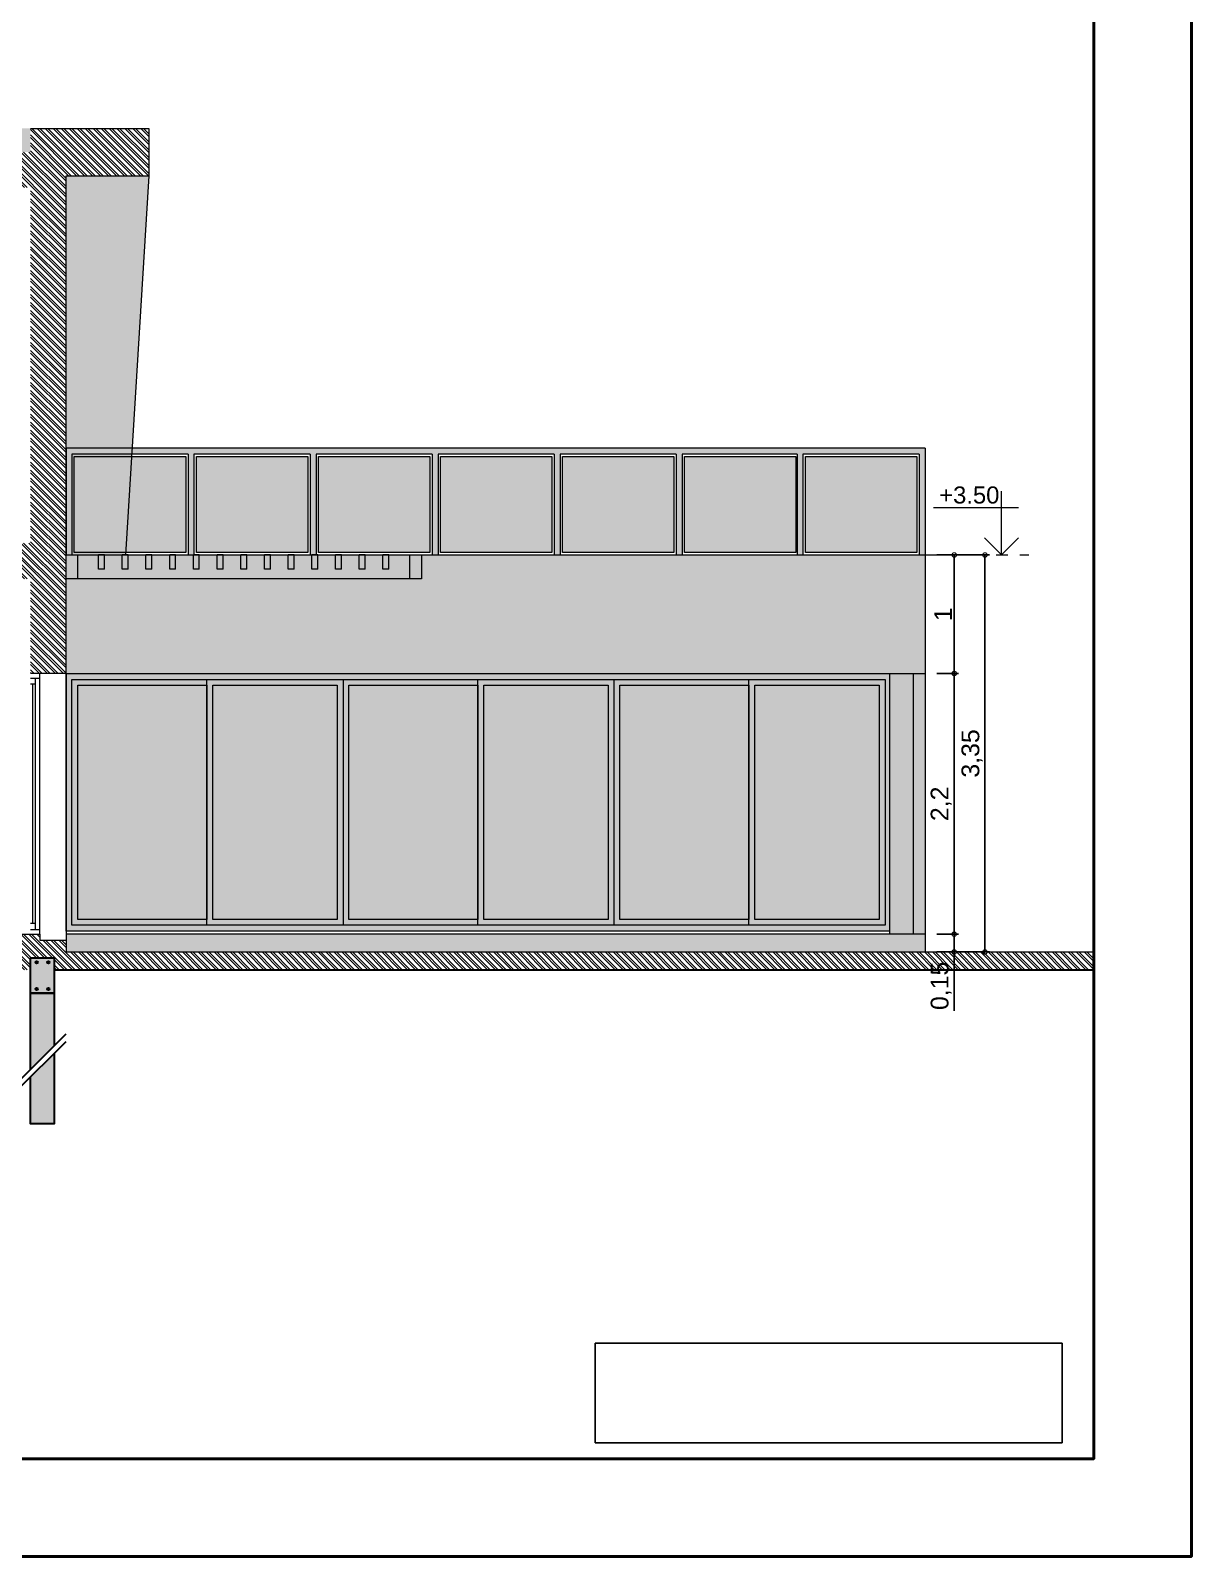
# Model space of a CAD drawing. Header units: millimetres. Extents: x 2502.5 to 2587.5, y 1451 to 1547.9.
# Drawn here: x 2575.35 to 2585.15, y 1523.28 to 1536.15 of the extents above; entities that cross this region are included whole.
import ezdxf

# ---------------------------------------------------------------- set-up
doc = ezdxf.new("R2010")
doc.units = ezdxf.units.MM
doc.linetypes.add('JIS_02_0.7', pattern=[1.35, 0.75, -0.6])
for name, color, linetype, lineweight in [('0.05', 254, 'Continuous', 5), ('0.09', 6, 'Continuous', 9), ('02_CIVIL_EXIST', 250, 'Continuous', 30), ('03_CIVIL EXIST A DECLARAR', 6, 'Continuous', 15), ('06_CIVIL VISTAS GRUESA', 14, 'Continuous', 15), ('07_CIVIL VISTAS MEDIA', 143, 'Continuous', 9), ('08_CIVIL VISTAS FINO', 253, 'Continuous', 5), ('09_CIVIL PROYECCIONES', 230, 'JIS_02_0.7', 5), ('11_HATCH', 8, 'Continuous', 9), ('12_TEXTOS', 150, 'Continuous', 20), ('13_COTAS', 8, 'Continuous', 9)]:
    doc.layers.add(name, color=color, linetype=linetype, lineweight=lineweight)
doc.layers.add('HATCH', color=251, linetype='Continuous')
doc.styles.add('PARCELA', font='arial.ttf')
doc.styles.add('Swis721 BT', font='swiss.ttf')
doc.dimstyles.new('ISO-23', dxfattribs={"dimscale": 0.03, "dimtxt": 5, "dimasz": 2.5, "dimexe": 1.25, "dimexo": 0.625, "dimtad": 1, "dimtxsty": 'Swis721 BT', "dimblk": 'DOTSMALL', "dimcen": 2.5, "dimclrt": 150, "dimadec": 0, "dimazin": 0, "dimtfac": 1, "dimtmove": 0, "dimatfit": 3, "dimfxl": 0, "dimarcsym": 0})
picture_1 = doc.add_image_def('image1.png', size_in_pixel=(2031, 433))

# ---------------------------------------------------------------- blocks, each defined once
blk = doc.blocks.new('pilotin')
at = {"layer": '02_CIVIL_EXIST'}
h = blk.add_hatch(dxfattribs=at)
h.set_pattern_fill('ANGLE', color=256)
h.set_pattern_definition([(0, (-47.618, -29.4246), (0, 6.985), [5.08, -1.905]), (90, (-47.618, -29.4246), (-6.985, 4e-16), [5.08, -1.905])])
h.paths.add_polyline_path([(416.194, 460.77, 1), (416.214, 460.77, 1)])
h.paths.add_polyline_path([(416.314, 460.77, 1), (416.294, 460.77, 1)])
h.paths.add_polyline_path([(416.314, 460.545, 1), (416.294, 460.545, 1)])
h.paths.add_polyline_path([(416.214, 460.545, 1), (416.194, 460.545, 1)])
for p, q in [((416.038, 459.75), (416.453, 460.165)), ((416.038, 459.687), (416.453, 460.102))]:
    blk.add_line(p, q, dxfattribs=at)
blk.add_lwpolyline([(416.154, 460.808), (416.354, 460.808), (416.354, 460.508), (416.154, 460.508)], close=True, dxfattribs=at)
for points in [[(416.154, 459.866), (416.154, 460.508), (416.354, 460.508), (416.354, 460.066)], [(416.354, 460.003), (416.354, 459.408), (416.154, 459.408), (416.154, 459.803)]]:
    blk.add_lwpolyline(points, dxfattribs=at)
for centre in [(416.204, 460.77), (416.304, 460.77), (416.204, 460.545), (416.304, 460.545)]:
    blk.add_circle(centre, 0.01, dxfattribs=at)
blk = doc.blocks.new('_DotSmall')
at = {"color": 0, "linetype": 'ByBlock', "const_width": 0.5}
blk.add_lwpolyline([(-0.0625, 0, 1), (0.0625, 0, 1)], format="xyb", close=True, dxfattribs=at)
blk = doc.blocks.new('*D296')
at = {"layer": '13_COTAS', "color": 0, "lineweight": -2}
for p, q in [((2583, 1528.529), (2583.182, 1528.529)), ((2583.145, 1528.529), (2583.145, 1528.379)), ((2583, 1528.379), (2583.182, 1528.379)), ((2583.145, 1528.379), (2583.145, 1527.881))]:
    blk.add_line(p, q, dxfattribs=at)
at = {"layer": 'Defpoints', "color": 0}
for p in [(2582.981, 1528.529), (2582.981, 1528.379), (2583.145, 1528.379)]:
    blk.add_point(p, dxfattribs=at)
at = {"layer": '13_COTAS', "color": 0, "lineweight": -2, "xscale": 0.075, "yscale": 0.075, "zscale": 0.075}
for p, rotation in [((2583.145, 1528.529), 90), ((2583.145, 1528.379), 270)]:
    blk.add_blockref('_DotSmall', p, dxfattribs=dict(at, rotation=rotation))
at = {"layer": '13_COTAS', "color": 150, "insert": (2583.036, 1528.093), "char_height": 0.15, "attachment_point": 5, "rotation": 90, "style": 'Swis721 BT'}
blk.add_mtext('0,15', dxfattribs=at)
blk = doc.blocks.new('*D297')
at = {"layer": '13_COTAS', "color": 0, "lineweight": -2}
for p, q in [((2583, 1530.729), (2583.182, 1530.729)), ((2583.145, 1528.529), (2583.145, 1530.729)), ((2583.019, 1528.529), (2583.182, 1528.529))]:
    blk.add_line(p, q, dxfattribs=at)
at = {"layer": 'Defpoints', "color": 0}
for p in [(2582.981, 1530.729), (2583.145, 1530.729), (2583, 1528.529)]:
    blk.add_point(p, dxfattribs=at)
at = {"layer": '13_COTAS', "color": 0, "lineweight": -2, "xscale": 0.075, "yscale": 0.075, "zscale": 0.075}
for p, rotation in [((2583.145, 1530.729), 90), ((2583.145, 1528.529), 270)]:
    blk.add_blockref('_DotSmall', p, dxfattribs=dict(at, rotation=rotation))
at = {"layer": '13_COTAS', "color": 150, "insert": (2583.036, 1529.629), "char_height": 0.15, "attachment_point": 5, "rotation": 90, "style": 'Swis721 BT'}
blk.add_mtext('2,2', dxfattribs=at)
blk = doc.blocks.new('*D298')
at = {"layer": '13_COTAS', "color": 0, "lineweight": -2}
for p, q in [((2583, 1531.729), (2583.183, 1531.729)), ((2583.146, 1530.729), (2583.146, 1531.729)), ((2583, 1530.729), (2583.183, 1530.729))]:
    blk.add_line(p, q, dxfattribs=at)
at = {"layer": 'Defpoints', "color": 0}
for p in [(2582.981, 1531.729), (2583.146, 1531.729), (2582.981, 1530.729)]:
    blk.add_point(p, dxfattribs=at)
at = {"layer": '13_COTAS', "color": 0, "lineweight": -2, "xscale": 0.075, "yscale": 0.075, "zscale": 0.075}
for p, rotation in [((2583.146, 1531.729), 90), ((2583.146, 1530.729), 270)]:
    blk.add_blockref('_DotSmall', p, dxfattribs=dict(at, rotation=rotation))
at = {"layer": '13_COTAS', "color": 150, "insert": (2583.052, 1531.229), "char_height": 0.15, "attachment_point": 5, "rotation": 90, "style": 'Swis721 BT'}
blk.add_mtext('1', dxfattribs=at)
blk = doc.blocks.new('*D299')
at = {"layer": '13_COTAS', "color": 0, "lineweight": -2}
for p, q in [((2583, 1531.729), (2583.443, 1531.729)), ((2583.405, 1531.729), (2583.405, 1528.379)), ((2583.168, 1528.379), (2583.443, 1528.379))]:
    blk.add_line(p, q, dxfattribs=at)
at = {"layer": 'Defpoints', "color": 0}
for p in [(2582.981, 1531.729), (2583.15, 1528.379), (2583.405, 1528.379)]:
    blk.add_point(p, dxfattribs=at)
at = {"layer": '13_COTAS', "color": 0, "lineweight": -2, "xscale": 0.075, "yscale": 0.075, "zscale": 0.075}
for p, rotation in [((2583.405, 1531.729), 90), ((2583.405, 1528.379), 270)]:
    blk.add_blockref('_DotSmall', p, dxfattribs=dict(at, rotation=rotation))
at = {"layer": '13_COTAS', "color": 150, "insert": (2583.296, 1530.054), "char_height": 0.15, "attachment_point": 5, "rotation": 90, "style": 'Swis721 BT'}
blk.add_mtext('3,35', dxfattribs=at)
blk = doc.blocks.new('Nivel Vistas')
at = {"layer": '0.09'}
for p, q in [((423.53, 317.062), (423.53, 317.6)), ((423.386, 317.459), (424.105, 317.459)), ((423.53, 317.062), (423.386, 317.206)), ((423.53, 317.062), (423.674, 317.206))]:
    blk.add_line(p, q, dxfattribs=at)

msp = doc.modelspace()

# ---------------------------------------------------------------- hatches: boundary and pattern name
at = {"layer": '0.09'}
h = msp.add_hatch(dxfattribs=at)
h.set_pattern_fill('ANSI32', color=18, scale=0.005, angle=-90)
h.paths.add_polyline_path([(2576.349, 1535.329), (2575.349, 1535.329), (2575.349, 1535.129), (2573.518, 1535.129), (2573.488, 1534.829), (2573.999, 1534.829), (2575.349, 1534.829), (2575.349, 1531.829), (2573.193, 1531.829), (2573.163, 1531.529), (2575.349, 1531.529), (2575.349, 1530.729), (2575.649, 1530.729), (2575.649, 1531.829), (2575.649, 1534.929), (2576.349, 1534.929)])
h = msp.add_hatch(dxfattribs=at)
h.set_pattern_fill('ANSI32', color=18, scale=0.005, angle=-90)
h.paths.add_polyline_path([(2563.349, 1530.329), (2563.049, 1530.329), (2563.049, 1528.529), (2563.049, 1528.429), (2562.249, 1528.429), (2562.249, 1528.379), (2553.949, 1528.379), (2553.949, 1528.229), (2554.049, 1528.229), (2554.049, 1528.329), (2554.249, 1528.329), (2554.249, 1528.229), (2563.149, 1528.229), (2563.149, 1528.329), (2563.349, 1528.329), (2563.349, 1528.229), (2570.149, 1528.229), (2570.149, 1528.329), (2570.349, 1528.329), (2570.349, 1528.229), (2570.912, 1528.229), (2570.821, 1528.529), (2570.34, 1528.529), (2563.349, 1528.529)])
h.paths.add_polyline_path([(2569.819, 1531.829), (2563.349, 1531.829), (2563.349, 1531.849), (2563.349, 1532.229), (2563.049, 1532.229), (2563.049, 1531.129), (2563.349, 1531.129), (2563.349, 1531.529), (2569.91, 1531.529)])
h.paths.add_polyline_path([(2575.349, 1528.329), (2575.549, 1528.329), (2575.549, 1528.229), (2582.699, 1528.229), (2584.323, 1528.229), (2584.323, 1528.379), (2582.899, 1528.379), (2575.649, 1528.379), (2575.649, 1528.479), (2575.429, 1528.479), (2575.429, 1528.529), (2572.868, 1528.529), (2572.838, 1528.229), (2575.349, 1528.229)])
h.paths.add_polyline_path([(2572.868, 1528.529), (2570.821, 1528.529), (2570.912, 1528.229), (2572.838, 1528.229)])
at = {"layer": '03_CIVIL EXIST A DECLARAR'}
h = msp.add_hatch(color=251, dxfattribs=at)
h.dxf.hatch_style = 1
h.paths.add_polyline_path([(2582.899, 1532.629), (2575.649, 1532.629), (2575.649, 1531.729), (2575.699, 1531.729), (2575.699, 1532.579), (2576.679, 1532.579), (2576.679, 1531.729), (2576.729, 1531.729), (2576.729, 1532.579), (2577.709, 1532.579), (2577.709, 1531.729), (2577.759, 1531.729), (2577.759, 1532.579), (2578.739, 1532.579), (2578.739, 1531.729), (2578.789, 1531.729), (2578.789, 1532.579), (2579.769, 1532.579), (2579.769, 1531.729), (2579.819, 1531.729), (2579.819, 1532.579), (2580.799, 1532.579), (2580.799, 1531.729), (2580.849, 1531.729), (2580.849, 1532.579), (2581.819, 1532.579), (2581.819, 1531.729), (2581.869, 1531.729), (2581.869, 1532.579), (2582.849, 1532.579), (2582.849, 1531.729), (2582.899, 1531.729)])
h = msp.add_hatch(color=251, dxfattribs=at)
h.dxf.hatch_style = 1
h.paths.add_polyline_path([(2575.749, 1531.729), (2575.649, 1531.729), (2575.649, 1531.529), (2575.749, 1531.529)])
h.paths.add_polyline_path([(2578.649, 1531.729), (2578.549, 1531.729), (2578.549, 1531.529), (2578.649, 1531.529)])
h.paths.add_polyline_path([(2578.374, 1531.729), (2578.324, 1531.729), (2578.324, 1531.609), (2578.374, 1531.609)])
h.paths.add_polyline_path([(2578.174, 1531.729), (2578.124, 1531.729), (2578.124, 1531.609), (2578.174, 1531.609)])
h.paths.add_polyline_path([(2577.974, 1531.729), (2577.924, 1531.729), (2577.924, 1531.609), (2577.974, 1531.609)])
h.paths.add_polyline_path([(2577.774, 1531.729), (2577.724, 1531.729), (2577.724, 1531.609), (2577.774, 1531.609)])
h.paths.add_polyline_path([(2577.574, 1531.729), (2577.524, 1531.729), (2577.524, 1531.609), (2577.574, 1531.609)])
h.paths.add_polyline_path([(2577.374, 1531.729), (2577.324, 1531.729), (2577.324, 1531.609), (2577.374, 1531.609)])
h.paths.add_polyline_path([(2577.174, 1531.729), (2577.124, 1531.729), (2577.124, 1531.609), (2577.174, 1531.609)])
h.paths.add_polyline_path([(2576.974, 1531.729), (2576.924, 1531.729), (2576.924, 1531.609), (2576.974, 1531.609)])
h.paths.add_polyline_path([(2576.774, 1531.729), (2576.724, 1531.729), (2576.724, 1531.609), (2576.774, 1531.609)])
h.paths.add_polyline_path([(2576.574, 1531.729), (2576.524, 1531.729), (2576.524, 1531.609), (2576.574, 1531.609)])
h.paths.add_polyline_path([(2576.374, 1531.729), (2576.324, 1531.729), (2576.324, 1531.609), (2576.374, 1531.609)])
h.paths.add_polyline_path([(2576.174, 1531.729), (2576.124, 1531.729), (2576.124, 1531.609), (2576.174, 1531.609)])
h.paths.add_polyline_path([(2575.974, 1531.729), (2575.924, 1531.729), (2575.924, 1531.609), (2575.974, 1531.609)])
h = msp.add_hatch(color=251, dxfattribs=at)
h.dxf.hatch_style = 1
h.paths.add_polyline_path([(2575.924, 1531.729), (2575.749, 1531.729), (2575.749, 1531.529), (2578.549, 1531.529), (2578.549, 1531.729), (2578.374, 1531.729), (2578.374, 1531.609), (2578.324, 1531.609), (2578.324, 1531.729), (2578.174, 1531.729), (2578.174, 1531.609), (2578.124, 1531.609), (2578.124, 1531.729), (2577.974, 1531.729), (2577.974, 1531.609), (2577.924, 1531.609), (2577.924, 1531.729), (2577.774, 1531.729), (2577.774, 1531.609), (2577.724, 1531.609), (2577.724, 1531.729), (2577.574, 1531.729), (2577.574, 1531.609), (2577.524, 1531.609), (2577.524, 1531.729), (2577.374, 1531.729), (2577.374, 1531.609), (2577.324, 1531.609), (2577.324, 1531.729), (2577.174, 1531.729), (2577.174, 1531.609), (2577.124, 1531.609), (2577.124, 1531.729), (2576.974, 1531.729), (2576.974, 1531.609), (2576.924, 1531.609), (2576.924, 1531.729), (2576.774, 1531.729), (2576.774, 1531.609), (2576.724, 1531.609), (2576.724, 1531.729), (2576.574, 1531.729), (2576.574, 1531.609), (2576.524, 1531.609), (2576.524, 1531.729), (2576.374, 1531.729), (2576.374, 1531.609), (2576.324, 1531.609), (2576.324, 1531.729), (2576.174, 1531.729), (2576.174, 1531.609), (2576.124, 1531.609), (2576.124, 1531.729), (2575.974, 1531.729), (2575.974, 1531.609), (2575.924, 1531.609)])
h = msp.add_hatch(color=251, dxfattribs=at)
h.dxf.hatch_style = 1
h.paths.add_polyline_path([(2575.649, 1528.554), (2582.599, 1528.554), (2582.599, 1530.729), (2575.649, 1530.729)])
h.paths.add_polyline_path([(2575.699, 1528.604), (2581.413, 1528.604), (2581.413, 1530.679), (2575.699, 1530.679)], flags=16)
h.paths.add_polyline_path([(2576.838, 1530.629), (2576.838, 1530.679), (2577.987, 1530.679), (2577.987, 1528.604), (2576.838, 1528.604), (2575.749, 1528.654), (2575.749, 1530.629)], flags=0)
h.paths.add_polyline_path([(2576.888, 1530.629), (2577.937, 1530.629), (2577.937, 1528.654), (2576.888, 1528.654)], flags=0)
h.paths.add_polyline_path([(2578.037, 1530.629), (2579.126, 1530.629), (2579.126, 1530.679), (2580.274, 1530.679), (2580.274, 1528.604), (2579.126, 1528.604), (2578.037, 1528.654)], flags=0)
h.paths.add_polyline_path([(2579.176, 1530.629), (2580.224, 1530.629), (2580.224, 1528.654), (2579.176, 1528.654)], flags=0)
h.paths.add_polyline_path([(2580.324, 1530.629), (2581.413, 1530.629), (2581.413, 1528.654), (2580.324, 1528.654)], flags=0)
h.paths.add_polyline_path([(2581.463, 1530.629), (2582.512, 1530.629), (2582.512, 1528.654), (2581.463, 1528.654)], flags=16)
h = msp.add_hatch(color=251, dxfattribs=at)
h.dxf.hatch_style = 1
h.paths.add_polyline_path([(2576.838, 1528.654), (2575.749, 1528.654), (2575.749, 1530.629), (2576.838, 1530.629), (2576.838, 1530.679), (2575.699, 1530.679), (2575.699, 1528.604), (2576.838, 1528.604)])
h.paths.add_polyline_path([(2577.987, 1530.679), (2576.838, 1530.679), (2576.838, 1528.604), (2577.987, 1528.604)])
h.paths.add_polyline_path([(2576.888, 1528.654), (2576.888, 1530.629), (2577.937, 1530.629), (2577.937, 1528.654)], flags=16)
h.paths.add_polyline_path([(2579.126, 1528.654), (2578.037, 1528.654), (2578.037, 1530.629), (2579.126, 1530.629), (2579.126, 1530.679), (2577.987, 1530.679), (2577.987, 1528.604), (2579.126, 1528.604)])
h.paths.add_polyline_path([(2580.274, 1530.679), (2579.126, 1530.679), (2579.126, 1528.604), (2580.274, 1528.604)])
h.paths.add_polyline_path([(2579.176, 1528.654), (2579.176, 1530.629), (2580.224, 1530.629), (2580.224, 1528.654)], flags=16)
h.paths.add_polyline_path([(2581.413, 1528.654), (2580.324, 1528.654), (2580.324, 1530.629), (2581.413, 1530.629), (2581.413, 1530.679), (2580.274, 1530.679), (2580.274, 1528.604), (2581.413, 1528.604)])
h.paths.add_polyline_path([(2582.562, 1530.679), (2581.413, 1530.679), (2581.413, 1528.604), (2582.562, 1528.604)])
h.paths.add_polyline_path([(2581.463, 1528.654), (2581.463, 1530.629), (2582.512, 1530.629), (2582.512, 1528.654)], flags=16)
h = msp.add_hatch(color=251, dxfattribs=at)
h.dxf.hatch_style = 1
h.paths.add_polyline_path([(2582.799, 1530.729), (2582.599, 1530.729), (2582.599, 1528.529), (2582.799, 1528.529)])
at = {"layer": '07_CIVIL VISTAS MEDIA'}
h = msp.add_hatch(color=143, dxfattribs=at)
h.dxf.hatch_style = 1
h.paths.add_polyline_path([(2575.719, 1532.559), (2575.719, 1531.749), (2576.659, 1531.749), (2576.659, 1532.559)])
h = msp.add_hatch(color=143, dxfattribs=at)
h.dxf.hatch_style = 1
h.paths.add_polyline_path([(2576.749, 1532.559), (2576.749, 1531.749), (2577.689, 1531.749), (2577.689, 1532.559)])
h = msp.add_hatch(color=143, dxfattribs=at)
h.dxf.hatch_style = 1
h.paths.add_polyline_path([(2577.779, 1532.559), (2577.779, 1531.749), (2578.719, 1531.749), (2578.719, 1532.559)])
h = msp.add_hatch(color=143, dxfattribs=at)
h.dxf.hatch_style = 1
h.paths.add_polyline_path([(2578.809, 1532.559), (2578.809, 1531.749), (2579.749, 1531.749), (2579.749, 1532.559)])
h = msp.add_hatch(color=143, dxfattribs=at)
h.dxf.hatch_style = 1
h.paths.add_polyline_path([(2579.839, 1532.559), (2579.839, 1531.749), (2580.779, 1531.749), (2580.779, 1532.559)])
h = msp.add_hatch(color=143, dxfattribs=at)
h.dxf.hatch_style = 1
h.paths.add_polyline_path([(2580.869, 1532.559), (2580.869, 1531.749), (2581.809, 1531.749), (2581.809, 1532.559)])
h = msp.add_hatch(color=143, dxfattribs=at)
h.dxf.hatch_style = 1
h.paths.add_polyline_path([(2581.889, 1532.559), (2581.889, 1531.749), (2582.829, 1531.749), (2582.829, 1532.559)])
at = {"layer": '11_HATCH'}
h = msp.add_hatch(color=143, dxfattribs=at)
h.dxf.hatch_style = 1
h.paths.add_polyline_path([(2576.838, 1530.629), (2575.749, 1530.629), (2575.749, 1528.654), (2576.838, 1528.654)])
h.paths.add_polyline_path([(2577.937, 1530.629), (2576.888, 1530.629), (2576.888, 1528.654), (2577.937, 1528.654)])
h.paths.add_polyline_path([(2579.126, 1530.629), (2578.037, 1530.629), (2578.037, 1528.654), (2579.126, 1528.654)])
h.paths.add_polyline_path([(2580.224, 1530.629), (2579.176, 1530.629), (2579.176, 1528.654), (2580.224, 1528.654)])
h.paths.add_polyline_path([(2581.413, 1530.629), (2580.324, 1530.629), (2580.324, 1528.654), (2581.413, 1528.654)])
h.paths.add_polyline_path([(2582.512, 1530.629), (2581.463, 1530.629), (2581.463, 1528.654), (2582.512, 1528.654)])
at = {"layer": '13_COTAS'}
h = msp.add_hatch(color=250, dxfattribs=at)
h.dxf.hatch_style = 1
h.paths.add_polyline_path([(2554.249, 1527.524), (2554.049, 1527.324), (2554.049, 1526.929), (2554.249, 1526.929)])
h.paths.add_polyline_path([(2554.249, 1528.029), (2554.049, 1528.029), (2554.049, 1527.388), (2554.249, 1527.588)])
h.paths.add_polyline_path([(2554.249, 1528.229), (2554.049, 1528.229), (2554.049, 1528.029), (2554.249, 1528.029)])
h.paths.add_polyline_path([(2554.109, 1528.067, -1), (2554.089, 1528.067, -1)], flags=16)
h.paths.add_polyline_path([(2554.209, 1528.067, -1), (2554.189, 1528.067, -1)], flags=16)
h.paths.add_polyline_path([(2554.249, 1528.329), (2554.049, 1528.329), (2554.049, 1528.229), (2554.249, 1528.229)])
h.paths.add_polyline_path([(2554.089, 1528.292, -1), (2554.109, 1528.292, -1)], flags=16)
h.paths.add_polyline_path([(2554.189, 1528.292, -1), (2554.209, 1528.292, -1)], flags=16)
h.paths.add_polyline_path([(2563.349, 1528.029), (2563.149, 1528.029), (2563.149, 1527.388), (2563.349, 1527.588)])
h.paths.add_polyline_path([(2563.349, 1527.524), (2563.149, 1527.324), (2563.149, 1526.929), (2563.349, 1526.929)])
h.paths.add_polyline_path([(2563.349, 1528.329), (2563.149, 1528.329), (2563.149, 1528.029), (2563.349, 1528.029)])
h.paths.add_polyline_path([(2563.189, 1528.292, -1), (2563.209, 1528.292, -1)], flags=16)
h.paths.add_polyline_path([(2563.289, 1528.292, -1), (2563.309, 1528.292, -1)], flags=16)
h.paths.add_polyline_path([(2563.209, 1528.067, -1), (2563.189, 1528.067, -1)], flags=16)
h.paths.add_polyline_path([(2563.309, 1528.067, -1), (2563.289, 1528.067, -1)], flags=16)
h.paths.add_polyline_path([(2570.349, 1528.029), (2570.149, 1528.029), (2570.149, 1527.388), (2570.349, 1527.588)])
h.paths.add_polyline_path([(2570.349, 1527.524), (2570.149, 1527.324), (2570.149, 1526.929), (2570.349, 1526.929)])
h.paths.add_polyline_path([(2570.349, 1528.329), (2570.149, 1528.329), (2570.149, 1528.029), (2570.349, 1528.029)])
h.paths.add_polyline_path([(2570.209, 1528.067, -1), (2570.189, 1528.067, -1)], flags=16)
h.paths.add_polyline_path([(2570.309, 1528.067, -1), (2570.289, 1528.067, -1)], flags=16)
h.paths.add_polyline_path([(2570.189, 1528.292, -1), (2570.209, 1528.292, -1)], flags=16)
h.paths.add_polyline_path([(2570.289, 1528.292, -1), (2570.309, 1528.292, -1)], flags=16)
h.paths.add_polyline_path([(2575.549, 1528.029), (2575.349, 1528.029), (2575.349, 1527.388), (2575.549, 1527.588)])
h.paths.add_polyline_path([(2575.549, 1527.524), (2575.349, 1527.324), (2575.349, 1526.929), (2575.549, 1526.929)])
h.paths.add_polyline_path([(2575.549, 1528.329), (2575.349, 1528.329), (2575.349, 1528.029), (2575.549, 1528.029)])
h.paths.add_polyline_path([(2575.389, 1528.292, -1), (2575.409, 1528.292, -1)], flags=16)
h.paths.add_polyline_path([(2575.489, 1528.292, -1), (2575.509, 1528.292, -1)], flags=16)
h.paths.add_polyline_path([(2575.409, 1528.067, -1), (2575.389, 1528.067, -1)], flags=16)
h.paths.add_polyline_path([(2575.509, 1528.067, -1), (2575.489, 1528.067, -1)], flags=16)
h.paths.add_polyline_path([(2582.799, 1537.733), (2582.599, 1537.533), (2582.599, 1537.138), (2582.799, 1537.138)])
h.paths.add_polyline_path([(2582.799, 1538.238), (2582.599, 1538.238), (2582.599, 1537.597), (2582.799, 1537.797)])
h.paths.add_polyline_path([(2582.799, 1538.538), (2582.599, 1538.538), (2582.599, 1538.238), (2582.799, 1538.238)])
h.paths.add_polyline_path([(2582.759, 1538.275, -1), (2582.739, 1538.275, -1)], flags=16)
h.paths.add_polyline_path([(2582.659, 1538.275, -1), (2582.639, 1538.275, -1)], flags=16)
h.paths.add_polyline_path([(2582.739, 1538.5, -1), (2582.759, 1538.5, -1)], flags=16)
h.paths.add_polyline_path([(2582.639, 1538.5, -1), (2582.659, 1538.5, -1)], flags=16)
h.paths.add_polyline_path([(2575.549, 1537.733), (2575.349, 1537.533), (2575.349, 1537.138), (2575.549, 1537.138)])
h.paths.add_polyline_path([(2575.549, 1538.238), (2575.349, 1538.238), (2575.349, 1537.597), (2575.549, 1537.797)])
h.paths.add_polyline_path([(2575.549, 1538.538), (2575.349, 1538.538), (2575.349, 1538.238), (2575.549, 1538.238)])
h.paths.add_polyline_path([(2575.509, 1538.275, -1), (2575.489, 1538.275, -1)], flags=16)
h.paths.add_polyline_path([(2575.409, 1538.275, -1), (2575.389, 1538.275, -1)], flags=16)
h.paths.add_polyline_path([(2575.489, 1538.5, -1), (2575.509, 1538.5, -1)], flags=16)
h.paths.add_polyline_path([(2575.389, 1538.5, -1), (2575.409, 1538.5, -1)], flags=16)
h.paths.add_polyline_path([(2570.35, 1537.733), (2570.15, 1537.533), (2570.15, 1537.138), (2570.35, 1537.138)])
h.paths.add_polyline_path([(2570.35, 1538.238), (2570.15, 1538.238), (2570.15, 1537.597), (2570.35, 1537.797)])
h.paths.add_polyline_path([(2570.35, 1538.538), (2570.15, 1538.538), (2570.15, 1538.238), (2570.35, 1538.238)])
h.paths.add_polyline_path([(2570.19, 1538.5, -1), (2570.21, 1538.5, -1)], flags=16)
h.paths.add_polyline_path([(2570.29, 1538.5, -1), (2570.31, 1538.5, -1)], flags=16)
h.paths.add_polyline_path([(2570.21, 1538.275, -1), (2570.19, 1538.275, -1)], flags=16)
h.paths.add_polyline_path([(2570.31, 1538.275, -1), (2570.29, 1538.275, -1)], flags=16)
h.paths.add_polyline_path([(2563.349, 1537.632), (2563.149, 1537.432), (2563.149, 1537.037), (2563.349, 1537.037)])
h.paths.add_polyline_path([(2563.349, 1538.137), (2563.149, 1538.137), (2563.149, 1537.496), (2563.349, 1537.696)])
h.paths.add_polyline_path([(2563.349, 1538.437), (2563.149, 1538.437), (2563.149, 1538.137), (2563.349, 1538.137)])
h.paths.add_polyline_path([(2563.309, 1538.174, -1), (2563.289, 1538.174, -1)], flags=16)
h.paths.add_polyline_path([(2563.209, 1538.174, -1), (2563.189, 1538.174, -1)], flags=16)
h.paths.add_polyline_path([(2563.289, 1538.399, -1), (2563.309, 1538.399, -1)], flags=16)
h.paths.add_polyline_path([(2563.189, 1538.399, -1), (2563.209, 1538.399, -1)], flags=16)
at = {"layer": 'HATCH'}
h = msp.add_hatch(color=37, dxfattribs=at)
h.dxf.hatch_style = 1
h.paths.add_polyline_path([(2554.849, 1530.829), (2554.249, 1530.829), (2554.249, 1528.379), (2554.549, 1528.379)])
h.paths.add_polyline_path([(2554.2, 1530.829), (2553.649, 1530.829), (2553.949, 1528.379), (2554.2, 1528.379)])
h.paths.add_polyline_path([(2554.649, 1531.429), (2553.849, 1531.429), (2553.849, 1531.029), (2554.649, 1531.029)])
h.paths.add_polyline_path([(2563.049, 1534.929), (2562.25, 1534.929), (2562.75, 1528.429), (2563.049, 1528.429), (2563.049, 1528.529), (2563.049, 1530.329), (2563.049, 1531.129), (2563.049, 1532.229), (2563.049, 1533.029)])
h.paths.add_polyline_path([(2575.349, 1535.329), (2563.349, 1535.329), (2563.349, 1535.129), (2575.349, 1535.129)])
h.paths.add_polyline_path([(2576.349, 1534.929), (2575.649, 1534.929), (2575.649, 1531.829), (2575.649, 1531.729), (2576.152, 1531.729)])
h = msp.add_hatch(color=254, dxfattribs=at)
h.dxf.hatch_style = 1
h.paths.add_polyline_path([(2582.899, 1530.729), (2582.799, 1530.729), (2582.799, 1528.529), (2582.899, 1528.529)])
h.paths.add_polyline_path([(2582.899, 1531.729), (2578.649, 1531.729), (2578.649, 1531.529), (2575.649, 1531.529), (2575.649, 1530.729), (2582.899, 1530.729)])
h.paths.add_polyline_path([(2582.899, 1528.529), (2575.649, 1528.529), (2575.649, 1528.479), (2575.649, 1528.379), (2582.899, 1528.379)])

# ---------------------------------------------------------------- linework, layer by layer
at = {"layer": '0.05'}
msp.add_line((2576.349, 1534.929), (2576.152, 1531.729), dxfattribs=at)
at = {"layer": '02_CIVIL_EXIST'}
for p, q in [((2575.549, 1528.229), (2582.699, 1528.229)), ((2582.699, 1528.229), (2584.323, 1528.229))]:
    msp.add_line(p, q, dxfattribs=at)
at = {"layer": '02_CIVIL_EXIST', "lineweight": 40}
for points in [[(2550.498, 1547.78), (2585.148, 1547.78), (2585.148, 1523.278), (2550.498, 1523.278)], [(2552.561, 1546.955), (2584.323, 1546.955), (2584.323, 1524.103), (2552.561, 1524.103)]]:
    msp.add_lwpolyline(points, close=True, dxfattribs=at)
at = {"layer": '03_CIVIL EXIST A DECLARAR'}
for p, q in [((2575.649, 1531.729), (2578.649, 1531.729)), ((2575.924, 1531.609), (2575.924, 1531.729)), ((2575.974, 1531.729), (2575.924, 1531.729)), ((2575.974, 1531.609), (2575.974, 1531.729)), ((2576.124, 1531.609), (2576.124, 1531.729)), ((2576.174, 1531.729), (2576.124, 1531.729)), ((2576.174, 1531.609), (2576.174, 1531.729)), ((2576.324, 1531.609), (2576.324, 1531.729)), ((2576.374, 1531.729), (2576.324, 1531.729)), ((2576.374, 1531.609), (2576.374, 1531.729)), ((2576.524, 1531.609), (2576.524, 1531.729)), ((2576.574, 1531.729), (2576.524, 1531.729)), ((2576.574, 1531.609), (2576.574, 1531.729)), ((2576.724, 1531.609), (2576.724, 1531.729)), ((2576.774, 1531.729), (2576.724, 1531.729)), ((2576.774, 1531.609), (2576.774, 1531.729)), ((2576.924, 1531.609), (2576.924, 1531.729)), ((2576.974, 1531.729), (2576.924, 1531.729)), ((2576.974, 1531.609), (2576.974, 1531.729)), ((2577.124, 1531.609), (2577.124, 1531.729)), ((2577.174, 1531.729), (2577.124, 1531.729)), ((2577.174, 1531.609), (2577.174, 1531.729)), ((2577.324, 1531.609), (2577.324, 1531.729)), ((2577.374, 1531.729), (2577.324, 1531.729)), ((2577.374, 1531.609), (2577.374, 1531.729)), ((2577.524, 1531.609), (2577.524, 1531.729)), ((2577.574, 1531.729), (2577.524, 1531.729)), ((2577.574, 1531.609), (2577.574, 1531.729)), ((2577.724, 1531.609), (2577.724, 1531.729)), ((2577.774, 1531.729), (2577.724, 1531.729)), ((2577.774, 1531.609), (2577.774, 1531.729)), ((2577.924, 1531.609), (2577.924, 1531.729)), ((2577.974, 1531.729), (2577.924, 1531.729)), ((2577.974, 1531.609), (2577.974, 1531.729)), ((2578.124, 1531.609), (2578.124, 1531.729)), ((2578.174, 1531.729), (2578.124, 1531.729)), ((2578.174, 1531.609), (2578.174, 1531.729)), ((2578.324, 1531.609), (2578.324, 1531.729)), ((2578.374, 1531.729), (2578.324, 1531.729)), ((2578.374, 1531.609), (2578.374, 1531.729)), ((2578.649, 1531.729), (2578.649, 1531.529)), ((2575.974, 1531.609), (2575.924, 1531.609)), ((2576.174, 1531.609), (2576.124, 1531.609)), ((2576.374, 1531.609), (2576.324, 1531.609)), ((2576.574, 1531.609), (2576.524, 1531.609)), ((2576.774, 1531.609), (2576.724, 1531.609)), ((2576.974, 1531.609), (2576.924, 1531.609)), ((2577.174, 1531.609), (2577.124, 1531.609)), ((2577.374, 1531.609), (2577.324, 1531.609)), ((2577.574, 1531.609), (2577.524, 1531.609)), ((2577.774, 1531.609), (2577.724, 1531.609)), ((2577.974, 1531.609), (2577.924, 1531.609)), ((2578.174, 1531.609), (2578.124, 1531.609)), ((2578.374, 1531.609), (2578.324, 1531.609)), ((2578.649, 1531.529), (2575.649, 1531.529))]:
    msp.add_line(p, q, dxfattribs=at)
for points in [[(2575.749, 1531.529), (2575.749, 1531.729)], [(2578.549, 1531.729), (2578.549, 1531.529)]]:
    msp.add_lwpolyline(points, dxfattribs=at)
at = {"layer": '03_CIVIL EXIST A DECLARAR', "color": 251}
msp.add_lwpolyline([(2577.987, 1528.604), (2576.838, 1528.604), (2576.838, 1530.679), (2577.987, 1530.679)], close=True, dxfattribs=at)
at = {"layer": '06_CIVIL VISTAS GRUESA'}
for p, q in [((2575.349, 1535.329), (2576.349, 1535.329)), ((2576.349, 1535.329), (2576.349, 1534.929)), ((2575.649, 1531.829), (2575.649, 1534.929)), ((2575.649, 1534.929), (2576.349, 1534.929)), ((2575.649, 1530.729), (2575.649, 1531.829)), ((2575.649, 1530.729), (2575.349, 1530.729)), ((2570.34, 1528.529), (2575.429, 1528.529)), ((2575.429, 1528.529), (2575.429, 1528.479)), ((2575.429, 1528.479), (2575.649, 1528.479)), ((2575.649, 1528.479), (2575.649, 1528.379)), ((2575.649, 1528.379), (2582.899, 1528.379)), ((2582.899, 1528.379), (2584.323, 1528.379))]:
    msp.add_line(p, q, dxfattribs=at)
at = {"layer": '07_CIVIL VISTAS MEDIA'}
for p, q in [((2582.899, 1532.629), (2575.649, 1532.629)), ((2575.649, 1532.629), (2575.649, 1531.729)), ((2582.899, 1532.629), (2582.899, 1531.729)), ((2576.679, 1532.579), (2575.699, 1532.579)), ((2575.699, 1532.579), (2575.699, 1531.729)), ((2576.679, 1532.579), (2576.679, 1531.729)), ((2577.709, 1532.579), (2576.729, 1532.579)), ((2576.729, 1532.579), (2576.729, 1531.729)), ((2577.709, 1532.579), (2577.709, 1531.729)), ((2578.739, 1532.579), (2577.759, 1532.579)), ((2577.759, 1532.579), (2577.759, 1531.729)), ((2578.739, 1532.579), (2578.739, 1531.729)), ((2578.789, 1532.579), (2578.789, 1531.729)), ((2579.769, 1532.579), (2578.789, 1532.579)), ((2579.769, 1532.579), (2579.769, 1531.729)), ((2579.819, 1532.579), (2579.819, 1531.729)), ((2580.799, 1532.579), (2579.819, 1532.579)), ((2580.799, 1532.579), (2580.799, 1531.729)), ((2581.819, 1532.579), (2580.849, 1532.579)), ((2580.849, 1532.579), (2580.849, 1531.729)), ((2581.819, 1532.579), (2581.819, 1531.729)), ((2582.849, 1532.579), (2581.869, 1532.579)), ((2581.869, 1532.579), (2581.869, 1531.729)), ((2582.849, 1532.579), (2582.849, 1531.729)), ((2575.649, 1531.729), (2582.899, 1531.729)), ((2582.899, 1531.729), (2582.899, 1530.729)), ((2575.349, 1530.689), (2575.429, 1530.689)), ((2575.389, 1530.689), (2575.389, 1530.639)), ((2575.429, 1528.529), (2575.429, 1530.729)), ((2575.429, 1530.689), (2575.429, 1530.729)), ((2575.649, 1530.729), (2575.649, 1528.479)), ((2575.649, 1530.729), (2582.899, 1530.729)), ((2582.599, 1530.729), (2582.599, 1528.529)), ((2582.799, 1530.729), (2582.799, 1528.529)), ((2575.389, 1530.639), (2575.349, 1530.639)), ((2575.37, 1528.619), (2575.369, 1530.639)), ((2575.389, 1530.639), (2575.389, 1528.619)), ((2575.39, 1528.619), (2575.35, 1528.619)), ((2575.39, 1528.619), (2575.39, 1528.569)), ((2575.349, 1528.569), (2575.429, 1528.569)), ((2582.899, 1528.529), (2575.649, 1528.529)), ((2582.899, 1528.529), (2582.899, 1528.379))]:
    msp.add_line(p, q, dxfattribs=at)
for points in [[(2575.719, 1532.559), (2576.659, 1532.559), (2576.659, 1531.749), (2575.719, 1531.749)], [(2576.749, 1532.559), (2577.689, 1532.559), (2577.689, 1531.749), (2576.749, 1531.749)], [(2577.779, 1532.559), (2578.719, 1532.559), (2578.719, 1531.749), (2577.779, 1531.749)], [(2578.809, 1532.559), (2579.749, 1532.559), (2579.749, 1531.749), (2578.809, 1531.749)], [(2579.839, 1532.559), (2580.779, 1532.559), (2580.779, 1531.749), (2579.839, 1531.749)], [(2580.869, 1532.559), (2581.809, 1532.559), (2581.809, 1531.749), (2580.869, 1531.749)], [(2581.889, 1532.559), (2582.829, 1532.559), (2582.829, 1531.749), (2581.889, 1531.749)], [(2575.649, 1530.729), (2582.599, 1530.729), (2582.599, 1528.554), (2575.649, 1528.554)]]:
    msp.add_lwpolyline(points, close=True, dxfattribs=at)
at = {"layer": '08_CIVIL VISTAS FINO'}
for p, q in [((2582.899, 1530.729), (2582.899, 1528.529)), ((2576.888, 1528.654), (2576.888, 1530.629)), ((2579.176, 1528.654), (2579.176, 1530.629)), ((2581.463, 1528.654), (2581.463, 1530.629))]:
    msp.add_line(p, q, dxfattribs=at)
for points in [[(2575.699, 1530.679), (2582.562, 1530.679), (2582.562, 1528.604), (2575.699, 1528.604)], [(2580.274, 1528.604), (2579.126, 1528.604), (2579.126, 1530.679), (2580.274, 1530.679)], [(2582.562, 1528.604), (2581.413, 1528.604), (2581.413, 1530.679), (2582.562, 1530.679)], [(2576.838, 1528.654), (2575.749, 1528.654), (2575.749, 1530.629), (2576.838, 1530.629)], [(2577.937, 1528.654), (2576.888, 1528.654), (2576.888, 1530.629), (2577.937, 1530.629)], [(2579.126, 1528.654), (2578.037, 1528.654), (2578.037, 1530.629), (2579.126, 1530.629)], [(2580.224, 1528.654), (2579.176, 1528.654), (2579.176, 1530.629), (2580.224, 1530.629)], [(2581.413, 1528.654), (2580.324, 1528.654), (2580.324, 1530.629), (2581.413, 1530.629)], [(2582.512, 1528.654), (2581.463, 1528.654), (2581.463, 1530.629), (2582.512, 1530.629)]]:
    msp.add_lwpolyline(points, close=True, dxfattribs=at)
at = {"layer": '09_CIVIL PROYECCIONES', "ltscale": 0.1}
msp.add_line((2582.899, 1531.729), (2583.776, 1531.729), dxfattribs=at)

# ---------------------------------------------------------------- block references
at = {"layer": '07_CIVIL VISTAS MEDIA', "xscale": -1}
msp.add_blockref('Nivel Vistas', (3007.075, 1214.667), dxfattribs=at)
at = {"layer": '08_CIVIL VISTAS FINO'}
msp.add_blockref('pilotin', (2159.196, 1067.522), dxfattribs=at)

# ---------------------------------------------------------------- texts
at = {"layer": '12_TEXTOS', "insert": (2583.019, 1532.307), "char_height": 0.1437, "attachment_point": 1, "style": 'PARCELA'}
msp.add_mtext('+3.50', dxfattribs=at)

# ---------------------------------------------------------------- dimensions: what is measured, and where the dimension line sits
at = {"layer": '13_COTAS'}
for base, p1, p2, picture, middle in [((2583.146, 1531.729), (2582.981, 1530.729), (2582.981, 1531.729), '*D298', (2583.052, 1531.229)), ((2583.405, 1528.379), (2582.981, 1531.729), (2583.15, 1528.379), '*D299', (2583.296, 1530.054)), ((2583.145, 1530.729), (2583, 1528.529), (2582.981, 1530.729), '*D297', (2583.036, 1529.629)), ((2583.145, 1528.379), (2582.981, 1528.529), (2582.981, 1528.379), '*D296', (2583.036, 1528.093))]:
    dim = msp.add_linear_dim(base=base, p1=p1, p2=p2, angle=90, dimstyle='ISO-23', dxfattribs=at)
    dim.commit()
    dim.dimension.update_dxf_attribs({"geometry": picture, "text_midpoint": middle})

# ---------------------------------------------------------------- pictures from other files: only their frames are drawn
at = {"color": 1}
image = msp.add_image(picture_1, insert=(2580.114, 1524.237), size_in_units=(3.942, 0.84), rotation=0, dxfattribs=at)
image.dxf.flags = 15

doc.saveas('drawing.dxf')
